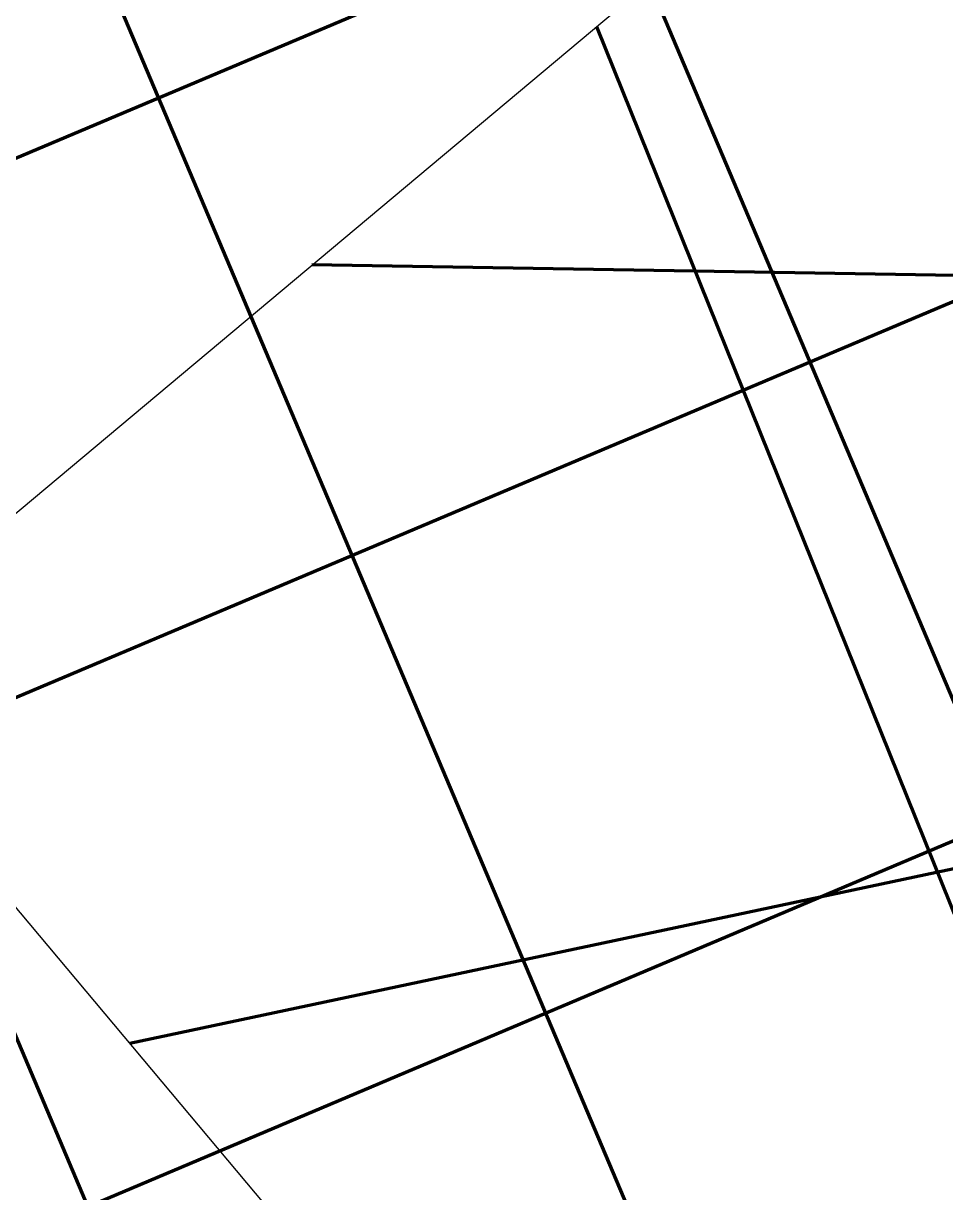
# Model space of a CAD drawing. Header units: millimetres. Extents: x 111 to 1506, y 14 to 566.
# Drawn here: x 249.36 to 253.54, y 173.65 to 178.95 of the extents above; entities that cross this region are included whole.
import ezdxf

# ---------------------------------------------------------------- set-up
doc = ezdxf.new("R2010")
doc.units = ezdxf.units.MM
doc.layers.add('G', color=254, linetype='Continuous', lineweight=5)
doc.layers.add('GRASS', color=56, linetype='Continuous', lineweight=0)

# ---------------------------------------------------------------- blocks, each defined once
blk = doc.blocks.new('sakh')
at = {"lineweight": 100, "ltscale": 1000}
for p, q in [((1522.1877, 31.8906), (1537.816, 49.8852)), ((1518.4209, 46.9302), (1530.3432, 32.24)), ((1517.657, 45.1356), (1524.6808, 30.8347))]:
    blk.add_line(p, q, dxfattribs=at)
at = {"lineweight": 25}
blk.add_lwpolyline([(1540.7634, 71.2359), (1539.8425, 54.6705), (1528.9775, 29.0151), (1520.2598, 32.707), (1522.2046, 37.2991), (1515.5255, 40.1278), (1522.656, 56.8803), (1523.8621, 78.5761), (1533.6297, 78.0331), (1533.275, 71.6522), (1540.7634, 71.2359)], dxfattribs=at)

msp = doc.modelspace()

# ---------------------------------------------------------------- hatches: boundary and pattern name
at = {"layer": 'G', "lineweight": 100, "ltscale": 1000}
h = msp.add_hatch(dxfattribs=at)
h.set_pattern_fill('AR-HBONE', color=256, scale=0.046, angle=-22.08523, style=0)
h.set_pattern_definition([(22.914772, (777.23143, 1670.63463), (0.097837146, 0.241122153), [0.552, -0.184]), (112.914772, (777.40091, 1670.70627), (0.097837146, 0.241122153), [0.552, -0.184])])
edge = h.paths.add_edge_path()
edge.add_line((221.74739, 201.07699), (222.24177, 203.56684))
edge.add_line((222.24177, 203.56684), (283.25265, 176.18215))
edge.add_line((283.25265, 176.18215), (282.61554, 174.27589))
edge.add_line((282.61554, 174.27589), (222.04443, 201.46319))
at = {"layer": 'GRASS', "lineweight": 100, "ltscale": 1000, "true_color": 0x636466}
h = msp.add_hatch(dxfattribs=at)
h.set_pattern_fill('ANSI37', color=251, scale=18, angle=-112.08523)
h.set_pattern_definition([(292.91477, (798.2566, 1597.5663), (2.0724414, 0.8760632), []), (22.91477, (798.2566, 1597.5663), (-0.8760632, 2.0724414), [])])
h.paths.add_polyline_path([(271.95695, 142.38523), (282.61554, 174.27589), (251.13806, 188.40453), (245.13569, 169.81182), (271.60185, 142.74844)])

# ---------------------------------------------------------------- block references
at = {"color": 9, "lineweight": 100, "true_color": 0xc7c8ca, "xscale": 0.6207290518041639, "yscale": 0.6207290518041639, "zscale": 0.6207290518041639, "rotation": 242.9147716791317}
msp.add_blockref('sakh', (664.54672, 1029.18982), dxfattribs=at)

doc.saveas('drawing.dxf')
